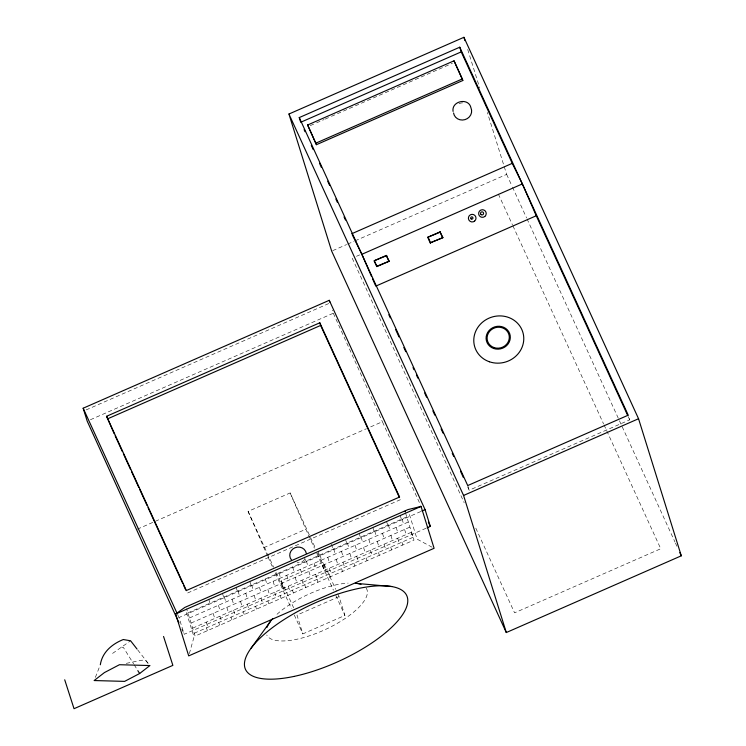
<?xml version="1.0" encoding="UTF-8"?>
<svg xmlns="http://www.w3.org/2000/svg" width="746" height="746" viewBox="0 0 746 746"><rect width="100%" height="100%" fill="white"/><g stroke="black" fill="none" stroke-linecap="round" stroke-linejoin="round"><path stroke-width="0.56" stroke-dasharray="3.73 2.8" d="M189.335 653.664L194.016 636.972L186.183 611.804M95.376 677.396L99.908 665.824M112.553 653.421L130.578 640.786M310.243 125.626L315.549 123.304M316.602 122.838L324.034 119.584M325.097 119.118L330.394 116.786M331.457 116.329L452.393 63.298M332.735 250.647L346.61 244.567M347.673 244.091L354.08 241.284M355.143 240.818L506.646 174.387L487.352 112.478M356.476 256.307L359.675 254.908M86.116 409.927L329.014 303.426M90.397 419.737L333.294 313.236L332.334 310.15M137.367 529.166L366.417 428.736M370.678 426.861L382.39 421.723L420.632 505.247M267.581 556.096L248.082 511.392L290.147 492.947L315.717 548.795M263.767 547.685L305.832 529.24L314.411 548.17M400.406 499.68L187.19 593.173L186.369 590.524M187.871 612.886L406.766 516.913M426.069 528.252L184.215 634.296L178.993 617.539L420.828 511.504M467.742 487.063L469.187 490.234L629.689 419.858L628.813 417.051M189.456 617.977L408.351 521.995M276.067 572.508L284.263 590.422L281.242 580.724L323.307 562.279L335.7 589.349M191.032 623.069L409.936 527.086M192.617 628.16L411.522 532.178M194.202 633.251L413.107 537.269M339.038 596.641L296.973 615.086L302.839 633.895L344.894 615.45L339.038 596.641L336.176 590.394M126.242 663.362L142.104 660.163L145.899 660.816L148.585 663.977M121.561 647.099L123.36 647.416L133.609 663.856M432.102 547.219L417.098 539.153L409.265 513.985M137.74 649.962L148.491 663.716M134.205 664.826L137.227 669.656M628.244 416.688L629.689 419.858M506.646 174.387L511.989 186.043M512.474 187.106L526.536 217.832M527.021 218.886L674.981 542.044M675.466 543.107L676.92 546.286M498.365 194.1L512.427 224.798M512.912 225.851L603.542 423.831M604.027 424.884L660.742 548.748L514.581 612.839L474.838 526.023M352.215 258.181L464.18 502.729M317.647 553.01L326.328 571.977L323.307 562.279M281.242 580.724L293.635 607.794M248.082 511.392L266.9 552.488M267.376 553.541L273.651 567.24M177.548 614.368L178.993 617.539M181.8 629.009L184.215 634.296M316.789 553.42L333.462 590.226M335.849 595.476L344.894 615.45M268.056 557.15L272.346 566.606M275.199 572.919L291.406 608.661M294.26 614.974L302.839 633.895M333.294 313.236L382.39 421.723M290.147 492.947L305.832 529.24M467.705 49.46L479.771 88.159M467.733 485.553L469.187 490.234M405.498 512.838L413.983 540.095L195.088 636.077L186.603 608.82M411.382 532.243L412.967 537.334M402.038 518.983L403.623 524.065M400.136 515.188L401.404 519.263M404.574 529.436L406.16 534.528M401.926 542.174L402.803 545M396.154 527.347L397.739 532.439M397.702 538.239L399.287 543.33M388.368 524.979L389.953 530.061M386.465 521.184L387.733 525.259M390.895 535.432L392.48 540.524M390.736 547.079L391.622 549.905M382.474 533.343L384.059 538.435M384.031 544.235L385.617 549.317M374.697 530.966L376.282 536.057M372.786 527.18L374.054 531.255M377.224 541.428L378.809 546.52M378.455 552.46L379.341 555.285M368.804 539.339L370.389 544.431M370.361 550.222L371.946 555.313M361.027 536.961L362.612 542.053M359.115 533.176L360.383 537.241M363.554 547.424L365.139 552.516M366.174 557.849L367.051 560.675M355.133 545.335L356.719 550.427M356.691 556.218L358.276 561.309M353.893 563.23L354.77 566.055M347.356 542.957L348.941 548.049M345.445 539.172L346.713 543.237M349.883 553.42L351.469 558.512M341.463 551.331L343.048 556.413M343.02 562.214L344.605 567.305M341.603 568.62L342.489 571.445M333.676 548.953L335.262 554.045M331.457 544.142L333.042 549.233M336.213 559.416L337.798 564.508M327.792 557.327L329.378 562.409M329.34 568.21L330.926 573.301M329.322 574L330.208 576.835M320.006 554.949L321.591 560.041M318.104 551.154L319.363 555.229M322.533 565.412L324.118 570.503M314.113 563.314L315.698 568.405M315.67 574.206L317.255 579.297M317.041 579.39L317.917 582.216M306.336 560.945L307.921 566.037M304.424 557.15L305.692 561.225M308.863 571.408L310.448 576.499M300.442 569.31L302.027 574.401M304.76 584.78L305.636 587.606M301.999 580.202L303.585 585.293M292.665 566.941L294.25 572.033M295.192 577.404L296.777 582.486M292.469 590.161L293.355 592.986M286.772 575.306L288.357 580.397M288.329 586.197L289.914 591.289M278.995 572.937L280.58 578.019M281.522 583.391L283.107 588.482M280.188 595.55L281.074 598.376M273.101 581.302L274.687 586.393M274.659 592.193L276.244 597.285M265.315 578.933L266.9 584.015M267.851 589.387L269.437 594.478M267.907 600.931L268.784 603.756M259.431 587.298L261.016 592.389M260.979 598.189L262.564 603.272M251.644 584.92L253.23 590.011M249.742 581.134L251.001 585.209M254.172 595.383L255.757 600.474M255.626 606.321L256.503 609.146M245.751 593.294L247.336 598.385M247.308 604.176L248.894 609.268M237.974 590.916L239.559 596.007M236.062 587.13L237.331 591.196M240.501 601.379L242.086 606.47M243.336 611.711L244.222 614.536M232.081 599.29L233.666 604.381M233.638 610.172L235.223 615.263M231.055 617.091L231.941 619.917M224.304 596.912L225.889 602.003M222.392 593.126L223.66 597.192M226.831 607.375L228.416 612.466M218.41 605.286L219.995 610.368M219.967 616.168L221.553 621.259M218.774 622.481L219.65 625.307M208.721 599.122L209.99 603.188M213.16 613.371L214.745 618.462M206.297 622.164L207.882 627.255M206.493 627.862L207.369 630.687M459.004 103.675A9.139 8.542 -17.3 0 1 463.667 102.883M304.741 559.425A8.383 7.824 -17.3 0 1 297.076 562.782M366.174 588.081A55.008 19.536 -24.6 0 1 326.496 628.99A55.008 19.536 -24.6 0 1 266.76 635.005M276.99 614.312A55.008 19.536 -24.6 0 1 348.177 583.102"/><path stroke-width="1.12" d="M405.181 511.821L405.414 510.712M100.318 664.779C102.23 652.163 112.114 644.022 123.276 639.527L130.578 640.786L137.022 649.039M251.122 648.153L270.211 621.707M175.655 614.014L184.821 607.421L407.903 509.611L421.042 506.413L434.097 548.291L188.71 655.893L175.655 614.014L421.042 506.413M139.633 673.526L149.927 665.553L119.444 664.723L104.431 672.575L94.145 680.548L124.629 681.378L139.633 673.526L137.824 670.626M288.935 114.026L463.919 37.3L638.548 418.73L681.284 555.817L506.301 632.543L331.672 251.113L288.935 114.026L463.574 495.456L506.301 632.543M299.258 117.579L459.76 47.203L628.235 415.177L467.733 485.553L299.258 117.579L300.713 122.26L461.215 51.884L459.76 47.203M307.632 125.002L454.034 60.808L462.334 78.936L462.818 80.503L316.425 144.687L307.632 125.002L316.425 144.687M315.931 143.129L462.334 78.936M351.748 233.731L512.25 163.355L522.359 183.926L536.253 215.762L627.759 415.634M352.252 234.757L361.857 254.302L522.359 183.926M375.042 260.373L386.316 255.43L389.216 261.193L376.916 266.583L374.016 260.82L386.782 255.608M429.761 241.918L427.738 237.265L440.037 231.875L442.938 237.638L430.172 242.851L442.938 237.638M427.738 237.265L440.504 232.053M376.45 266.406L389.216 261.193M178.891 622.668L87.198 421.145L83.16 408.221L329.256 300.312L425.089 509.63L430.311 526.387L427.132 527.786M375.751 286.138L536.253 215.762M106.594 416.277L319.81 322.794L399.586 497.032L186.369 590.524L106.594 416.277L114.185 433.706M107.415 418.926L320.631 325.433L319.81 322.794M421.891 511.029L425.089 509.63M463.574 495.456L638.548 418.73M357.39 583.484L391.659 586.524M461.215 51.884L512.25 163.355M679.83 552.637L681.284 555.817M462.818 80.503L454.034 60.808M304.088 129.618L305.049 131.725M311.306 145.395L313.236 149.601M319.493 163.271L321.414 167.477M327.68 181.147L329.601 185.353M335.859 199.023L337.304 202.185M344.046 216.899L345.491 220.061M388.815 314.691L390.27 317.871M395.594 329.499L398.989 336.903M403.828 347.477L405.768 351.702M413.023 367.573L413.993 369.68M416.417 374.968L417.872 378.147M424.651 392.946L426.581 397.18M432.876 410.925L434.815 415.158M441.11 428.903L443.049 433.137M452.244 453.223L453.699 456.393M460.478 471.202L463.378 477.552M428.372 522.163L430.311 526.387M320.631 325.433L399.436 497.573M115.154 435.823L122.409 451.666M123.37 453.773L130.625 469.616M131.594 471.724L138.84 487.567M139.81 489.674L147.065 505.518M148.034 507.634L182.845 583.661M183.805 585.778L185.745 590.002M83.16 408.221L177.063 613.305M440.037 231.875L442.471 237.452M428.204 237.452L430.638 243.028M386.316 255.43L388.75 261.007M374.483 261.007L376.916 266.583M361.857 254.302L371.583 276.589M372.506 278.715L375.285 285.084M163.551 636.469L172.867 665.367L74.031 708.7L64.716 679.802M463.919 37.3L464.954 40.62M329.256 300.312L329.807 302.074M453.074 111.415C451.274 100.943 468.702 97.25 470.931 107.778A9.139 8.542 -17.3 0 1 465 119.63A9.139 8.542 -17.3 0 1 453.559 112.982M291.518 560.022A8.383 7.824 -17.3 0 1 294.819 547.806A8.383 7.824 -17.3 0 1 306.336 553.532M266.9 627.545A55.008 19.536 -24.6 0 1 272.85 618.481M355.338 583.204A55.008 19.536 -24.6 0 1 360.989 584.407M489.423 361.773A25.14 23.48 -17.3 0 0 523.533 335.318A25.14 23.48 -17.3 0 0 483.371 321.498A25.14 23.48 -17.3 0 0 489.423 361.773M493.675 348.494A12.188 11.386 -17.3 0 0 510.208 335.663A12.188 11.386 -17.3 0 0 490.737 328.967A12.188 11.386 -17.3 0 0 493.675 348.494M494.057 347.589A11.171 10.425 -17.3 0 0 509.201 335.831A11.171 10.425 -17.3 0 0 491.362 329.695A11.171 10.425 -17.3 0 0 494.057 347.589M474.577 221.124A3.814 3.805 -68.9 0 0 473.598 214.606A3.814 3.805 -68.9 0 0 468.441 218.727A3.814 3.805 -68.9 0 0 474.577 221.124M484.807 216.499A3.814 3.805 -68.9 0 0 483.818 209.98A3.814 3.805 -68.9 0 0 478.671 214.102A3.814 3.805 -68.9 0 0 484.807 216.499M481.142 214.606A1.52 1.52 0 0 0 483.567 213.552A1.52 1.52 0 0 0 481.44 211.985A1.52 1.52 0 0 0 481.142 214.606M471.155 218.914A1.128 1.128 0 0 0 472.945 218.13A1.128 1.128 0 0 0 471.369 216.965A1.128 1.128 0 0 0 471.155 218.914M293.71 676.482A88.681 31.491 -24.6 0 0 407.241 596.903A88.681 31.491 -24.6 0 0 277.363 624.048A88.681 31.491 -24.6 0 0 293.71 676.482"/></g></svg>
